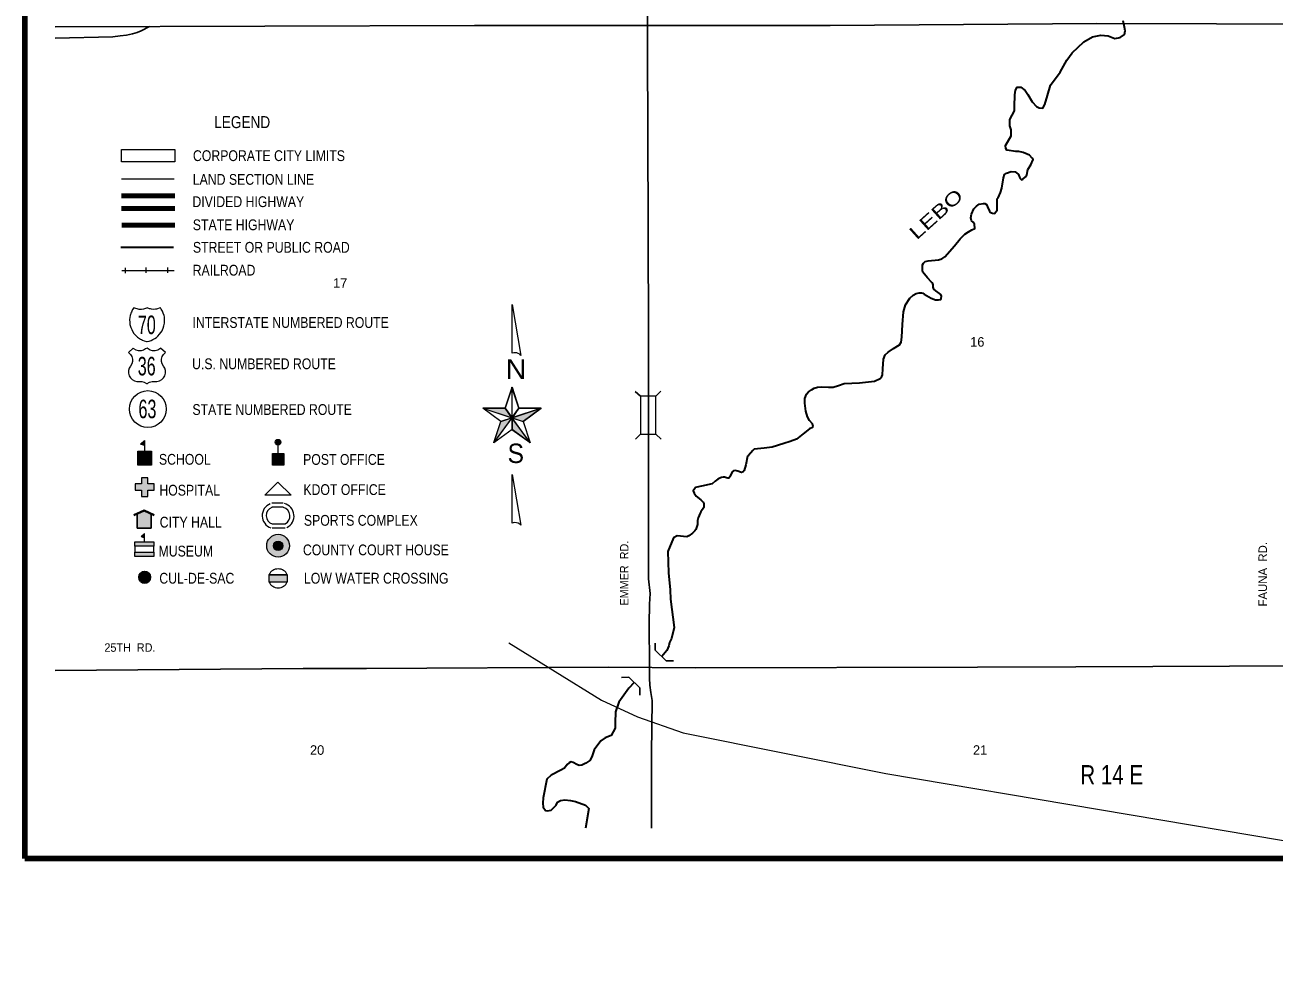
# Model space of a CAD drawing. Extents: x 0.98 to 7.46, y 3.1 to 10.29.
# Drawn here: x 1.015 to 2.968, y 4.769 to 6.227 of the extents above; entities that cross this region are included whole.
import ezdxf
from ezdxf.enums import TextEntityAlignment as Align

# ---------------------------------------------------------------- set-up
doc = ezdxf.new("R2010")
doc.units = 0
doc.header["$LTSCALE"] = 0.0061
doc.linetypes.add('LONG_DASHED', pattern=[7.5, 6, -1.5])
doc.linetypes.add('MEDIUM_DASHED', pattern=[4.5, 3, -1.5])
for name, color, linetype, lineweight in [('14', 7, 'Continuous', 25), ('17', 7, 'Continuous', 13), ('21', 7, 'Continuous', 25), ('25', 7, 'Continuous', 35), ('48', 7, 'Continuous', 106), ('50', 7, 'Continuous', 13), ('51', 7, 'Continuous', 13)]:
    doc.layers.add(name, color=color, linetype=linetype, lineweight=lineweight)
for name, color, linetype in [('29', 7, 'Continuous'), ('45', 7, 'Continuous'), ('46', 7, 'Continuous'), ('49', 7, 'Continuous')]:
    doc.layers.add(name, color=color, linetype=linetype)

msp = doc.modelspace()

# ---------------------------------------------------------------- hatches: boundary and pattern name
at = {"layer": '50'}
for points in [[(1.202273, 5.568561), (1.195833, 5.571023), (1.202273, 5.576515)], [(1.411026, 5.569497, 1), (1.410643, 5.578318, 1)], [(1.191477, 5.538068), (1.191477, 5.559659), (1.213068, 5.559659), (1.213068, 5.538068)], [(1.402083, 5.538068), (1.402083, 5.55625), (1.419697, 5.55625), (1.419697, 5.538068)], [(1.197348, 5.489015), (1.207386, 5.489015), (1.207386, 5.498674), (1.217045, 5.498674), (1.217045, 5.508523), (1.207386, 5.508523), (1.207386, 5.518371), (1.197348, 5.518371), (1.197348, 5.508523), (1.1875, 5.508523), (1.1875, 5.498674), (1.197348, 5.498674)], [(1.201705, 5.466477), (1.19072, 5.461553), (1.19072, 5.439205), (1.212311, 5.439205), (1.212311, 5.461553)], [(1.201894, 5.424242), (1.201894, 5.431061), (1.196591, 5.426326)], [(1.216477, 5.417803), (1.216477, 5.410985), (1.187121, 5.410985), (1.187121, 5.417803)], [(1.428857, 5.412454, 1), (1.393143, 5.411349, 1)], [(1.418041, 5.413558, 1), (1.403959, 5.410245, 1)], [(1.216477, 5.401894), (1.216477, 5.395076), (1.187121, 5.395076), (1.187121, 5.401894)], [(1.211586, 5.362633, 1), (1.19312, 5.362633, 1)], [(1.39678, 5.366667), (1.425379, 5.366667), (1.425379, 5.355114), (1.39678, 5.355114)]]:
    msp.add_hatch(color=256, dxfattribs=at).paths.add_polyline_path(points)
at = {"layer": '51'}
for points in [[(1.766098, 5.626894), (1.73125, 5.626894), (1.776705, 5.612121)], [(1.776705, 5.612121), (1.794129, 5.606439), (1.822348, 5.626894)], [(1.748485, 5.573295), (1.75947, 5.606439), (1.776705, 5.612121)], [(1.776705, 5.612121), (1.776705, 5.593939), (1.804924, 5.573295)]]:
    msp.add_hatch(color=256, dxfattribs=at).paths.add_polyline_path(points)

# ---------------------------------------------------------------- linework, layer by layer
at = {"layer": '14'}
for points in [[(1.995076, 4.969886), (1.994697, 5.086742), (1.995833, 5.169697), (1.993939, 5.182576), (1.992424, 5.193561), (1.991667, 5.204735), (1.991667, 5.224242), (1.991098, 5.289773), (1.991856, 5.320644), (1.992614, 5.337121), (1.990341, 5.360227), (1.990341, 5.509659), (1.989962, 5.741667), (1.989205, 6.061364), (1.987879, 6.307197), (1.985985, 6.50322), (1.985227, 6.660985), (1.982765, 6.924621), (1.981439, 7.145455), (1.979167, 7.356061), (1.977652, 7.545076), (1.976705, 7.755114)], [(1.0625, 6.223674), (1.718182, 6.225568), (2.041856, 6.225947), (2.274432, 6.225947), (2.691288, 6.228598), (3.252273, 6.227273), (3.981439, 6.227273), (4.203788, 6.228409)], [(1.209659, 6.224053), (1.19678, 6.217424), (1.19072, 6.214773), (1.183523, 6.212689), (1.173864, 6.210795), (1.163826, 6.20928), (1.152462, 6.208144), (1.0625, 6.205682)], [(1.0625, 5.216856), (1.450189, 5.219697), (1.549242, 5.219886), (1.927083, 5.222159), (2.064394, 5.221023), (2.504735, 5.222159), (2.658523, 5.222727), (3.019129, 5.224053), (3.26572, 5.225379), (3.985606, 5.225568), (4.1125, 5.226515)]]:
    msp.add_lwpolyline(points, dxfattribs=at)
at = {"layer": '17'}
msp.add_lwpolyline([(1.77197, 5.259848), (1.916856, 5.170455), (1.973106, 5.144318), (2.044508, 5.119129), (2.361174, 5.055682), (3.029545, 4.943182), (3.557386, 4.854735), (3.910795, 4.796591), (4.039773, 4.772917), (4.063447, 4.775), (4.835606, 4.768561), (5.268561, 4.769697)], dxfattribs=at)
at = {"layer": '21'}
for p, q in [((1.969508, 5.653409), (1.977652, 5.645644)), ((2.00947, 5.653788), (2.001705, 5.645644)), ((1.977652, 5.586553), (1.969886, 5.578409)), ((2.001705, 5.586553), (2.009848, 5.578788))]:
    msp.add_line(p, q, dxfattribs=at)
at = {"layer": '21', "lineweight": 13}
msp.add_lwpolyline([(2.001705, 5.586553), (2.001705, 5.645644), (1.977652, 5.645644), (1.977652, 5.586553)], close=True, dxfattribs=at)
at = {"layer": '21'}
for points in [[(2.000379, 5.259659), (2.000758, 5.248485), (2.017992, 5.231629), (2.029167, 5.232008)], [(1.948106, 5.206061), (1.95928, 5.20625), (1.976515, 5.189394), (1.976894, 5.17822)]]:
    msp.add_lwpolyline(points, dxfattribs=at)
at = {"layer": '25'}
for points in [[(2.734091, 6.225947), (2.732576, 6.233144)], [(2.570265, 5.988447), (2.571212, 5.986174), (2.573485, 5.98428), (2.575758, 5.985417), (2.579924, 5.989205), (2.581818, 5.991856), (2.583144, 6.000379), (2.588258, 6.007576), (2.591667, 6.016098), (2.590341, 6.018182), (2.585985, 6.022917), (2.582197, 6.024621), (2.576326, 6.027083), (2.569508, 6.028409), (2.564394, 6.028409), (2.550758, 6.030871), (2.549053, 6.033523), (2.548674, 6.038068), (2.551705, 6.043182), (2.557576, 6.05303), (2.557576, 6.058144), (2.557576, 6.062689), (2.555492, 6.06875), (2.555114, 6.078409), (2.562689, 6.092045), (2.562689, 6.103977), (2.563068, 6.112121), (2.563068, 6.117235), (2.564015, 6.124432), (2.566477, 6.128977), (2.572538, 6.128977), (2.579356, 6.123864), (2.583144, 6.117614), (2.589962, 6.106061), (2.59678, 6.098864), (2.600947, 6.097159), (2.606818, 6.096402), (2.610227, 6.101894), (2.614015, 6.116288), (2.61875, 6.132386), (2.633712, 6.152841), (2.644318, 6.171591), (2.652841, 6.182955), (2.670833, 6.2), (2.684659, 6.208144), (2.697727, 6.210795), (2.708902, 6.20928), (2.719508, 6.205303), (2.72803, 6.206818), (2.73447, 6.211742), (2.735606, 6.217424), (2.73447, 6.222917), (2.734091, 6.225947)], [(2.247159, 5.600189), (2.246402, 5.602841), (2.242045, 5.607955), (2.238636, 5.613447), (2.236174, 5.622159), (2.234848, 5.634848), (2.234659, 5.642235), (2.237311, 5.648864), (2.24053, 5.652652), (2.244886, 5.655871), (2.249432, 5.658333), (2.254545, 5.659848), (2.261174, 5.660606), (2.27178, 5.660038), (2.279167, 5.660038), (2.287121, 5.662689), (2.296023, 5.66572), (2.320076, 5.666477), (2.34375, 5.669318), (2.352273, 5.673295), (2.355303, 5.676705), (2.355871, 5.679356), (2.356439, 5.688826), (2.357576, 5.703977), (2.360227, 5.710606), (2.364773, 5.714583), (2.373106, 5.720265), (2.382576, 5.725947), (2.385417, 5.730303), (2.386553, 5.738258), (2.3875, 5.757955), (2.388826, 5.77803), (2.392045, 5.788826), (2.398674, 5.799053), (2.404167, 5.803788), (2.408712, 5.80625), (2.413258, 5.807765), (2.417235, 5.807576), (2.418939, 5.806818), (2.421023, 5.805682), (2.432197, 5.799053), (2.439205, 5.796591), (2.443561, 5.796591), (2.447348, 5.797348), (2.447917, 5.798864), (2.448295, 5.802273), (2.447348, 5.804735), (2.445265, 5.806629), (2.439773, 5.810795), (2.436364, 5.813447), (2.435606, 5.816477), (2.435417, 5.820076), (2.43447, 5.823106), (2.432765, 5.824053), (2.426515, 5.830871), (2.418939, 5.839962), (2.418561, 5.842424), (2.41875, 5.851515), (2.420076, 5.853977), (2.422917, 5.856629), (2.427462, 5.857576), (2.443939, 5.85928), (2.448864, 5.860795), (2.453409, 5.863636), (2.468939, 5.880871), (2.477462, 5.892235), (2.484659, 5.899053), (2.49072, 5.90303), (2.495833, 5.906061), (2.500379, 5.908333), (2.5, 5.914962), (2.497917, 5.917803), (2.495265, 5.920265), (2.494318, 5.924621), (2.495076, 5.930682), (2.499053, 5.938826), (2.50322, 5.942992), (2.507386, 5.946212), (2.513826, 5.947348), (2.516098, 5.947159), (2.518561, 5.945833), (2.520265, 5.942235), (2.523485, 5.935038), (2.524432, 5.933712), (2.526326, 5.932576), (2.52803, 5.932008), (2.531061, 5.931818), (2.533333, 5.934091), (2.535417, 5.936742), (2.535227, 5.954735), (2.536742, 5.95625), (2.54072, 5.964205), (2.542992, 5.971402), (2.545265, 5.987311), (2.547159, 5.992424), (2.55, 5.994697), (2.557576, 5.997348), (2.563636, 5.996591), (2.565152, 5.995833), (2.56875, 5.992614), (2.570265, 5.988447)], [(2.247159, 5.600189), (2.24678, 5.59678), (2.241856, 5.594886), (2.232197, 5.586932), (2.221402, 5.578788), (2.211553, 5.575), (2.201894, 5.571591), (2.183523, 5.566288), (2.171023, 5.564773), (2.155682, 5.562879), (2.153409, 5.560795), (2.146402, 5.55322), (2.145076, 5.552083), (2.142424, 5.538258), (2.139962, 5.529356), (2.138068, 5.527273), (2.135795, 5.526705), (2.133902, 5.527083), (2.130114, 5.528409), (2.125947, 5.529545), (2.122917, 5.528977), (2.120833, 5.527462), (2.117614, 5.519697), (2.11572, 5.517614), (2.114394, 5.517424), (2.112311, 5.517992), (2.108902, 5.519318), (2.106818, 5.519129), (2.104167, 5.51875), (2.10303, 5.518371), (2.098674, 5.516098), (2.094508, 5.513068), (2.089962, 5.508902), (2.073295, 5.505114), (2.06553, 5.503598), (2.063636, 5.50303), (2.0625, 5.501326), (2.060227, 5.497727), (2.061553, 5.493939), (2.064583, 5.489583), (2.072159, 5.483712), (2.075758, 5.480303), (2.076705, 5.477841), (2.076705, 5.47197)], [(2.076705, 5.47197), (2.072159, 5.464962), (2.070833, 5.462689), (2.067992, 5.455682), (2.067424, 5.453409), (2.066856, 5.451515), (2.066667, 5.444886), (2.064205, 5.4375), (2.0625, 5.435038), (2.059091, 5.431818), (2.053409, 5.427462), (2.05, 5.425947)], [(2.05, 5.425947), (2.035038, 5.427462), (2.029545, 5.424053), (2.020644, 5.40303), (2.021591, 5.369697), (2.023864, 5.343182), (2.024811, 5.328598), (2.030492, 5.283902), (2.026326, 5.266667)], [(2.026326, 5.266667), (2.023106, 5.260795), (2.022159, 5.255114), (2.01875, 5.248106), (2.010985, 5.238447)], [(1.967803, 5.197917), (1.95947, 5.189205), (1.943939, 5.167045), (1.938636, 5.151894), (1.937879, 5.134848), (1.938068, 5.126705), (1.931629, 5.115152), (1.922348, 5.111364), (1.91572, 5.106629), (1.905114, 5.092424), (1.901326, 5.081629), (1.898674, 5.075947), (1.892235, 5.071591), (1.886174, 5.068561), (1.881629, 5.068371), (1.87803, 5.069508), (1.872159, 5.072727), (1.86875, 5.073864), (1.865909, 5.072538), (1.863068, 5.069697), (1.858712, 5.063826), (1.85303, 5.060985), (1.837879, 5.05303), (1.831439, 5.046591), (1.825379, 5.017803), (1.824811, 5.00928), (1.825379, 5.002841), (1.829356, 4.997917), (1.832197, 4.997348), (1.838068, 4.998106), (1.845833, 5.006061), (1.847917, 5.010795), (1.852462, 5.013636), (1.85947, 5.014394), (1.867992, 5.013447), (1.875947, 5.011932), (1.891667, 5.006061), (1.89697, 5.000758), (1.891667, 4.969886)]]:
    msp.add_lwpolyline(points, dxfattribs=at)
at = {"layer": '48'}
msp.add_lwpolyline([(1.015152, 4.922538), (1.015152, 8.805114), (4.897727, 8.805114), (4.897727, 4.922538)], close=True, dxfattribs=at)
at = {"layer": '50', "linetype": 'MEDIUM_DASHED'}
msp.add_line((1.166098, 5.985606), (1.248485, 5.985606), dxfattribs=at)
at = {"layer": '50', "lineweight": 80}
for p, q in [((1.166098, 5.959091), (1.249432, 5.959091)), ((1.166098, 5.939583), (1.249432, 5.939583)), ((1.166856, 5.913258), (1.249242, 5.913258))]:
    msp.add_line(p, q, dxfattribs=at)
at = {"layer": '50', "lineweight": 35}
msp.add_line((1.164962, 5.878788), (1.247348, 5.878788), dxfattribs=at)
at = {"layer": '50'}
for p, q in [((1.166856, 5.842614), (1.248485, 5.842614)), ((1.17178, 5.84678), (1.17178, 5.838447)), ((1.204167, 5.847159), (1.204167, 5.838826)), ((1.237879, 5.847159), (1.237879, 5.838826)), ((1.202462, 5.559659), (1.202462, 5.568561)), ((1.410985, 5.555682), (1.410985, 5.569886)), ((1.419129, 5.478409), (1.400947, 5.478409)), ((1.419129, 5.472159), (1.400947, 5.472159)), ((1.401705, 5.446402), (1.42197, 5.446402)), ((1.401705, 5.439773), (1.42197, 5.439773)), ((1.201894, 5.417992), (1.201894, 5.424242)), ((1.396591, 5.366477), (1.425379, 5.366477)), ((1.425379, 5.355114), (1.396591, 5.355114))]:
    msp.add_line(p, q, dxfattribs=at)
at = {"layer": '50', "linetype": 'LONG_DASHED'}
msp.add_lwpolyline([(1.166098, 6.031818), (1.249432, 6.031818), (1.249432, 6.012311), (1.166098, 6.012311)], close=True, dxfattribs=at)
at = {"layer": '50'}
for points in [[(1.185417, 5.784091), (1.183523, 5.781629), (1.182197, 5.778977), (1.181818, 5.777273), (1.180682, 5.775758), (1.180303, 5.773674), (1.179735, 5.77197), (1.179167, 5.769129), (1.178788, 5.765909), (1.178977, 5.761174), (1.179356, 5.758144), (1.180303, 5.755114), (1.180682, 5.753409), (1.182008, 5.75), (1.183333, 5.747348), (1.185417, 5.744129), (1.186932, 5.742424), (1.188447, 5.74053), (1.189773, 5.739583), (1.191098, 5.738258), (1.192803, 5.737121), (1.194318, 5.736174), (1.195644, 5.735038), (1.197159, 5.73447), (1.198864, 5.733333), (1.201705, 5.732386), (1.205114, 5.73125), (1.206061, 5.73125), (1.20928, 5.732008), (1.2125, 5.732955), (1.215341, 5.73447), (1.217992, 5.735985), (1.220644, 5.737879), (1.223106, 5.739962), (1.225379, 5.742614), (1.227841, 5.745455), (1.229545, 5.748295), (1.230114, 5.749811), (1.231439, 5.752083), (1.232386, 5.756061), (1.233144, 5.759848), (1.233333, 5.763447), (1.233144, 5.767045), (1.233144, 5.769886), (1.232576, 5.77197), (1.231439, 5.775758), (1.230114, 5.778788), (1.22822, 5.781818), (1.226894, 5.784091), (1.225189, 5.783523), (1.222348, 5.782576), (1.220833, 5.782197), (1.219129, 5.781818), (1.216288, 5.781629), (1.213258, 5.782197), (1.211553, 5.782386), (1.209848, 5.782576), (1.208712, 5.783144), (1.207008, 5.783712), (1.206061, 5.784091), (1.205114, 5.783712), (1.203788, 5.783144), (1.202083, 5.782576), (1.200568, 5.782197), (1.197159, 5.781629), (1.193939, 5.781629), (1.192045, 5.782197), (1.19053, 5.782386), (1.188636, 5.782765), (1.186932, 5.783523)], [(1.184091, 5.721023), (1.177273, 5.714205), (1.180114, 5.710985), (1.182008, 5.707955), (1.183144, 5.703977), (1.183144, 5.700189), (1.182008, 5.696212), (1.180114, 5.692992), (1.17822, 5.689773), (1.177083, 5.685795), (1.177083, 5.681818), (1.17822, 5.677841), (1.180114, 5.674811), (1.182955, 5.67178), (1.186174, 5.669886), (1.189962, 5.66875), (1.197917, 5.66875), (1.201705, 5.667803), (1.204924, 5.665909), (1.206061, 5.665152), (1.206439, 5.665909), (1.210038, 5.667803), (1.213826, 5.66875), (1.221402, 5.66875), (1.225758, 5.669886), (1.228977, 5.67178), (1.231629, 5.674811), (1.233712, 5.677841), (1.234848, 5.681818), (1.234848, 5.685795), (1.233712, 5.689773), (1.231629, 5.692992), (1.229735, 5.696212), (1.228598, 5.700189), (1.228598, 5.703977), (1.229735, 5.707955), (1.231629, 5.710985), (1.234848, 5.714205), (1.227273, 5.721023), (1.226136, 5.719697), (1.222727, 5.717614), (1.218939, 5.716667), (1.214773, 5.716667), (1.210985, 5.717614), (1.207576, 5.719697), (1.206061, 5.721023), (1.203788, 5.719697), (1.200379, 5.717614), (1.19678, 5.716667), (1.192614, 5.716667), (1.188826, 5.717614), (1.185606, 5.719697)], [(1.202273, 5.568561), (1.195833, 5.571023), (1.202273, 5.576515)], [(1.191477, 5.538068), (1.191477, 5.559659), (1.213068, 5.559659), (1.213068, 5.538068)], [(1.402083, 5.538068), (1.402083, 5.55625), (1.419697, 5.55625), (1.419697, 5.538068)], [(1.197348, 5.489015), (1.207386, 5.489015), (1.207386, 5.498674), (1.217045, 5.498674), (1.217045, 5.508523), (1.207386, 5.508523), (1.207386, 5.518371), (1.197348, 5.518371), (1.197348, 5.508523), (1.1875, 5.508523), (1.1875, 5.498674), (1.197348, 5.498674)], [(1.390341, 5.490909), (1.410795, 5.511553), (1.431439, 5.491098)], [(1.201705, 5.466477), (1.19072, 5.461553), (1.19072, 5.439205), (1.212311, 5.439205), (1.212311, 5.461553)], [(1.201894, 5.424242), (1.201894, 5.431061), (1.196591, 5.426326)], [(1.216477, 5.417803), (1.216477, 5.410985), (1.187121, 5.410985), (1.187121, 5.417803)], [(1.216477, 5.401894), (1.216477, 5.395076), (1.187121, 5.395076), (1.187121, 5.401894)], [(1.39678, 5.366667), (1.425379, 5.366667), (1.425379, 5.355114), (1.39678, 5.355114)]]:
    msp.add_lwpolyline(points, close=True, dxfattribs=at)
at = {"layer": '50', "lineweight": 40}
msp.add_lwpolyline([(1.185417, 5.459659), (1.201705, 5.466856), (1.217045, 5.459659)], dxfattribs=at)
at = {"layer": '50'}
for points in [[(1.194129, 5.439583), (1.19053, 5.439583), (1.19053, 5.461932)], [(1.212311, 5.461932), (1.212311, 5.439583), (1.193939, 5.439583)], [(1.216477, 5.409091), (1.216477, 5.410985), (1.187121, 5.410985), (1.187121, 5.401894), (1.216477, 5.401894), (1.216477, 5.40947)]]:
    msp.add_lwpolyline(points, dxfattribs=at)
for centre, radius in [((1.207331, 5.62574), 0.028789), ((1.410835, 5.573907), 0.004415), ((1.411, 5.411901), 0.017865), ((1.411, 5.411901), 0.007234)]:
    msp.add_circle(centre, radius, dxfattribs=at)
at = {"layer": '50', "lineweight": 25}
msp.add_circle((1.202353, 5.362633), 0.009233, dxfattribs=at)
at = {"layer": '50'}
for centre, radius, start, end in [((1.406142, 5.45891), 0.020055, 111.82978, 251.18127), ((1.406142, 5.459007), 0.013799, 111.82978, 251.18127), ((1.415858, 5.458441), 0.013799, 296.54144, 75.89292), ((1.415858, 5.458344), 0.020055, 296.54144, 75.89292), ((1.411049, 5.359921), 0.015769, 24.77119, 155.22881), ((1.411049, 5.361801), 0.015769, 204.77119, 335.22881)]:
    msp.add_arc(centre, radius, start, end, dxfattribs=at)
at = {"layer": '51'}
for p, q in [((1.766098, 5.626894), (1.776894, 5.660038)), ((1.776894, 5.660038), (1.7875, 5.626894))]:
    msp.add_line(p, q, dxfattribs=at)
for points in [[(1.776894, 5.713068), (1.776894, 5.789205), (1.79072, 5.709659), (1.788826, 5.711364), (1.786553, 5.712689), (1.78447, 5.713447), (1.782197, 5.713636), (1.779545, 5.713636)], [(1.776894, 5.660038), (1.766098, 5.626894), (1.776894, 5.612121)], [(1.776705, 5.660038), (1.776705, 5.612121), (1.7875, 5.626894)], [(1.73125, 5.626894), (1.776894, 5.612121), (1.75947, 5.606439)], [(1.766098, 5.626894), (1.73125, 5.626894), (1.776705, 5.612121)], [(1.776705, 5.612121), (1.794129, 5.606439), (1.822348, 5.626894)], [(1.822348, 5.626894), (1.7875, 5.626894), (1.776894, 5.612121)], [(1.748485, 5.573106), (1.776894, 5.612121), (1.776894, 5.59375)], [(1.748485, 5.573295), (1.75947, 5.606439), (1.776705, 5.612121)], [(1.776705, 5.612121), (1.776705, 5.593939), (1.804924, 5.573295)], [(1.776894, 5.612121), (1.794129, 5.606439), (1.804924, 5.573106)], [(1.776894, 5.447348), (1.776894, 5.523295), (1.79072, 5.443939), (1.789015, 5.445644), (1.786364, 5.44697), (1.783523, 5.447727), (1.78125, 5.448106), (1.778598, 5.447727)]]:
    msp.add_lwpolyline(points, close=True, dxfattribs=at)
for points in [[(1.75947, 5.606439), (1.73125, 5.626894), (1.766098, 5.626894), (1.776894, 5.660038)], [(1.7875, 5.626894), (1.822348, 5.626894), (1.794129, 5.606439)], [(1.776894, 5.59375), (1.748485, 5.573106), (1.75947, 5.606439)], [(1.794129, 5.606439), (1.804924, 5.573106), (1.776894, 5.59375)]]:
    msp.add_lwpolyline(points, dxfattribs=at)

# ---------------------------------------------------------------- texts
at = {"layer": '29', "width": 1.35}
msp.add_text('LEBO', height=0.02083, rotation=42, dxfattribs=at).set_placement((2.446913, 5.922994), align=Align.CENTER)
at = {"layer": '45'}
for s, p in [('17', (1.508049, 5.815341)), ('16', (2.504356, 5.723295)), ('20', (1.47197, 5.084848)), ('21', (2.508712, 5.084848))]:
    msp.add_text(s, height=0.01496, dxfattribs=at).set_placement(p, align=Align.CENTER)
at = {"layer": '46', "width": 0.8}
msp.add_text('R 14 E', height=0.0301, dxfattribs=at).set_placement((2.714583, 5.038636), align=Align.CENTER)
at = {"layer": '49', "width": 0.95}
msp.add_text('EMMER  RD.', height=0.0133, rotation=90, dxfattribs=at).set_placement((1.958902, 5.369034), align=Align.CENTER)
at = {"layer": '49'}
msp.add_text('FAUNA  RD.', height=0.0133, rotation=90, dxfattribs=at).set_placement((2.957386, 5.36733), align=Align.CENTER)
at = {"layer": '49', "width": 0.95}
msp.add_text('25TH  RD.', height=0.0133, dxfattribs=at).set_placement((1.179261, 5.246023), align=Align.CENTER)
at = {"layer": '50'}
for s, height, width, p in [('LEGEND', 0.01875, 0.85, (1.35483, 6.065152)), ('CORPORATE CITY LIMITS', 0.01688, 0.85, (1.396686, 6.013636)), ('LAND SECTION LINE', 0.01688, 0.85, (1.372443, 5.976515)), ('DIVIDED HIGHWAY', 0.01688, 0.85, (1.364394, 5.941667)), ('STATE HIGHWAY', 0.01688, 0.85, (1.357008, 5.905492)), ('STREET OR PUBLIC ROAD', 0.01688, 0.85, (1.400379, 5.870265)), ('RAILROAD', 0.01688, 0.85, (1.32642, 5.83447)), ('70', 0.02898, 0.65, (1.205682, 5.742992)), ('INTERSTATE NUMBERED ROUTE', 0.01688, 0.85, (1.430682, 5.752652)), ('36', 0.02898, 0.65, (1.205492, 5.678409)), ('U.S. NUMBERED ROUTE', 0.01688, 0.85, (1.38892, 5.688068)), ('63', 0.02898, 0.65, (1.206629, 5.611364)), ('STATE NUMBERED ROUTE', 0.01688, 0.85, (1.401705, 5.616477)), ('SCHOOL', 0.01688, 0.85, (1.265152, 5.538636)), ('POST OFFICE', 0.01688, 0.85, (1.514015, 5.538447)), ('KDOT OFFICE', 0.01688, 0.85, (1.514962, 5.491288)), ('HOSPITAL', 0.01688, 0.85, (1.272727, 5.490341)), ('CITY HALL', 0.01688, 0.85, (1.274337, 5.440341)), ('SPORTS COMPLEX', 0.01688, 0.85, (1.540341, 5.443182)), ('MUSEUM', 0.01688, 0.85, (1.266667, 5.395076)), ('COUNTY COURT HOUSE', 0.01688, 0.85, (1.56392, 5.39697)), ('CUL-DE-SAC', 0.01688, 0.85, (1.283902, 5.352652)), ('LOW WATER CROSSING', 0.01688, 0.85, (1.564394, 5.352652))]:
    msp.add_text(s, height=height, dxfattribs=dict(at, width=width)).set_placement(p, align=Align.CENTER)
at = {"layer": '51'}
for s, width, p in [('N', 1.1, (1.783144, 5.672917)), ('S', 0.95, (1.78267, 5.541288))]:
    msp.add_text(s, height=0.03037, dxfattribs=dict(at, width=width)).set_placement(p, align=Align.CENTER)

doc.saveas('drawing.dxf')
